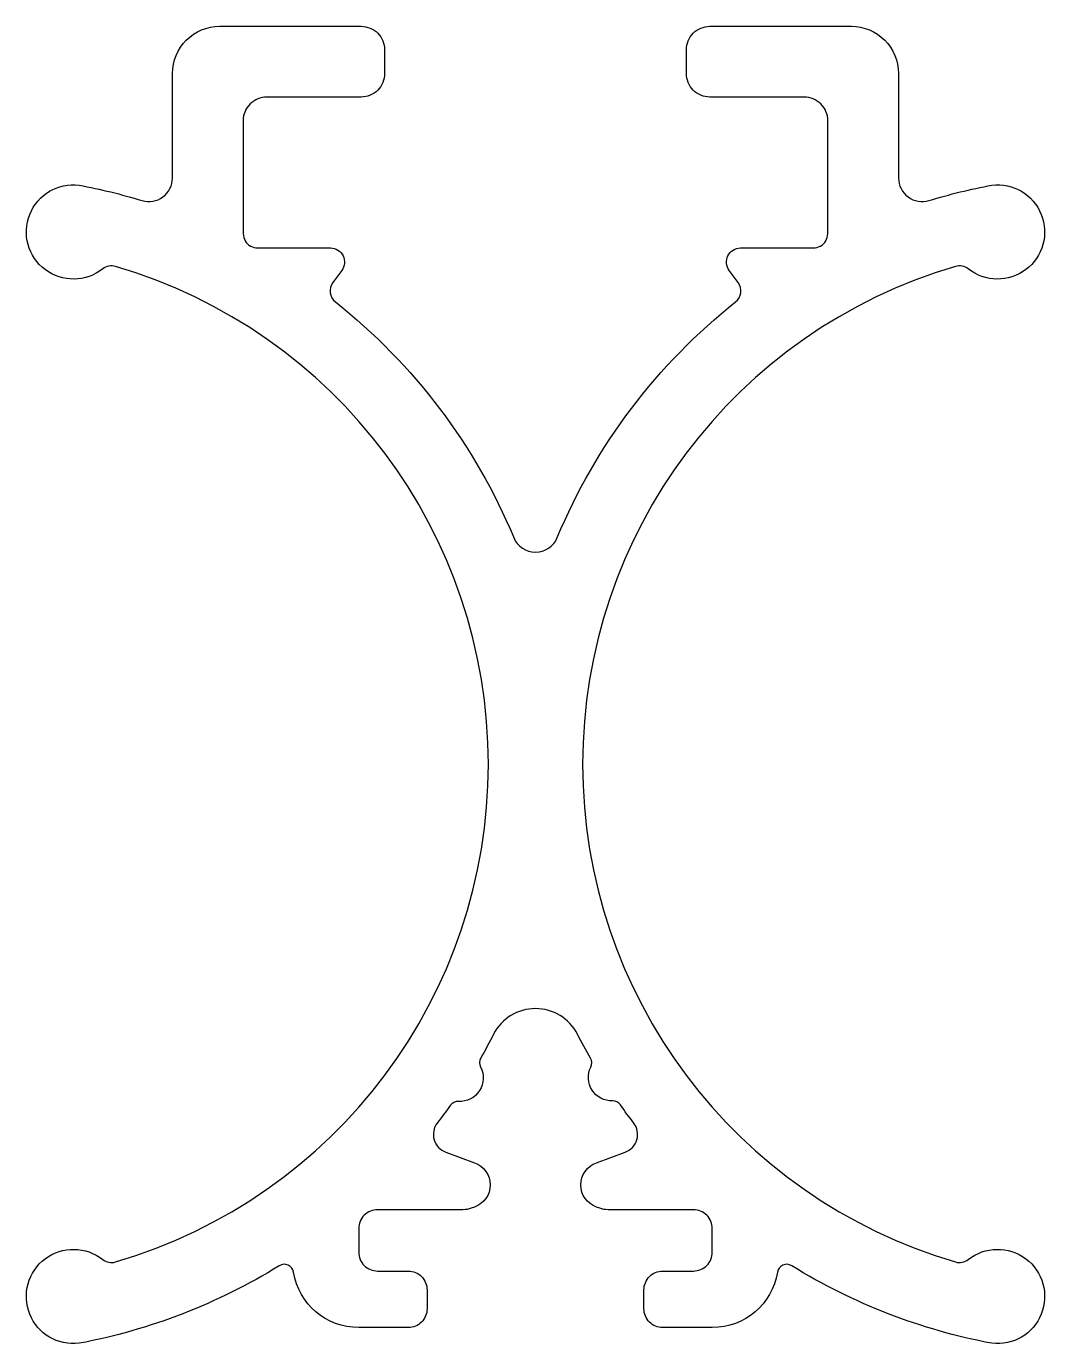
# Model space of a CAD drawing. Extents: x 376.8 to 398.4, y 210.2 to 238.1.
import ezdxf

# ---------------------------------------------------------------- set-up
doc = ezdxf.new("R2010")
doc.units = 0
doc.header["$LTSCALE"] = 15
doc.layers.get('0').update_dxf_attribs({"linetype": 'CONTINUOUS'})

msp = doc.modelspace()

# ---------------------------------------------------------------- linework, layer by layer
at = {"color": 0, "ltscale": 0.001}
msp.add_lwpolyline([(395.255, 234.889, 0.504021), (395.901, 234.411, -0.027483), (397.234, 234.739, -1.499387), (396.736, 232.961, 0.24275), (396.466, 233.014, 0.749306), (396.466, 211.899, 0.24275), (396.736, 211.952, -1.499387), (397.234, 210.174, -0.091828), (392.989, 211.82, 0.534192), (392.687, 211.682, -0.367718), (391.305, 210.507), (390.255, 210.507, -0.414214), (389.855, 210.907), (389.855, 211.307, -0.414214), (390.255, 211.707), (390.905, 211.707, 0.414214), (391.305, 212.107), (391.305, 212.607, 0.414214), (390.905, 213.007), (389.093, 213.007, -0.087489), (388.922, 213.037), (388.846, 213.064, -0.700208), (388.846, 214.004), (389.458, 214.227, 0.506801), (389.639, 214.846, -0.00953), (389.356, 215.23, 0.249608), (389.188, 215.314, -0.563031), (388.727, 216.034, 0.249608), (388.721, 216.222, -0.011569), (388.444, 216.73, 0.609612), (386.666, 216.73, -0.011432), (386.393, 216.228, 0.256828), (386.389, 216.035, -0.581562), (385.92, 215.303, 0.256828), (385.747, 215.219, -0.009277), (385.471, 214.846, 0.506801), (385.652, 214.227), (386.264, 214.004, -0.700208), (386.264, 213.064), (386.188, 213.037, -0.087489), (386.017, 213.007), (384.205, 213.007, 0.414214), (383.805, 212.607), (383.805, 212.107, 0.414214), (384.205, 211.707), (384.855, 211.707, -0.414214), (385.255, 211.307), (385.255, 210.907, -0.414214), (384.855, 210.507), (383.805, 210.507, -0.367718), (382.423, 211.682, 0.534192), (382.121, 211.82, -0.091828), (377.876, 210.174, -1.499387), (378.374, 211.952, 0.24275), (378.644, 211.899, 0.749306), (378.644, 233.014, 0.24275), (378.374, 232.961, -1.499387), (377.876, 234.739, -0.027483), (379.209, 234.411, 0.504021), (379.855, 234.889), (379.855, 237.107, -0.414214), (380.855, 238.107), (383.855, 238.107, -0.414214), (384.355, 237.607), (384.355, 237.107, -0.414214), (383.855, 236.607), (381.855, 236.607, 0.414214), (381.355, 236.107), (381.355, 233.71, 0.275159), (381.512, 233.446, -0.000123), (381.517, 233.443, 0.124952), (381.661, 233.407), (383.205, 233.407, -0.618819), (383.444, 232.926), (383.256, 232.676, 0.407365), (383.31, 232.26, -0.127381), (387.093, 227.264, 0.666667), (388.017, 227.264, -0.127381), (391.8, 232.26, 0.407365), (391.854, 232.676), (391.666, 232.926, -0.618819), (391.905, 233.407), (393.449, 233.407, 0.124952), (393.593, 233.443, -0.000123), (393.598, 233.446, 0.275159), (393.755, 233.71), (393.755, 236.107, 0.414214), (393.255, 236.607), (391.255, 236.607, -0.414214), (390.755, 237.107), (390.755, 237.607, -0.414214), (391.255, 238.107), (394.255, 238.107, -0.414214), (395.255, 237.107)], format="xyb", close=True, dxfattribs=at)

doc.saveas('drawing.dxf')
